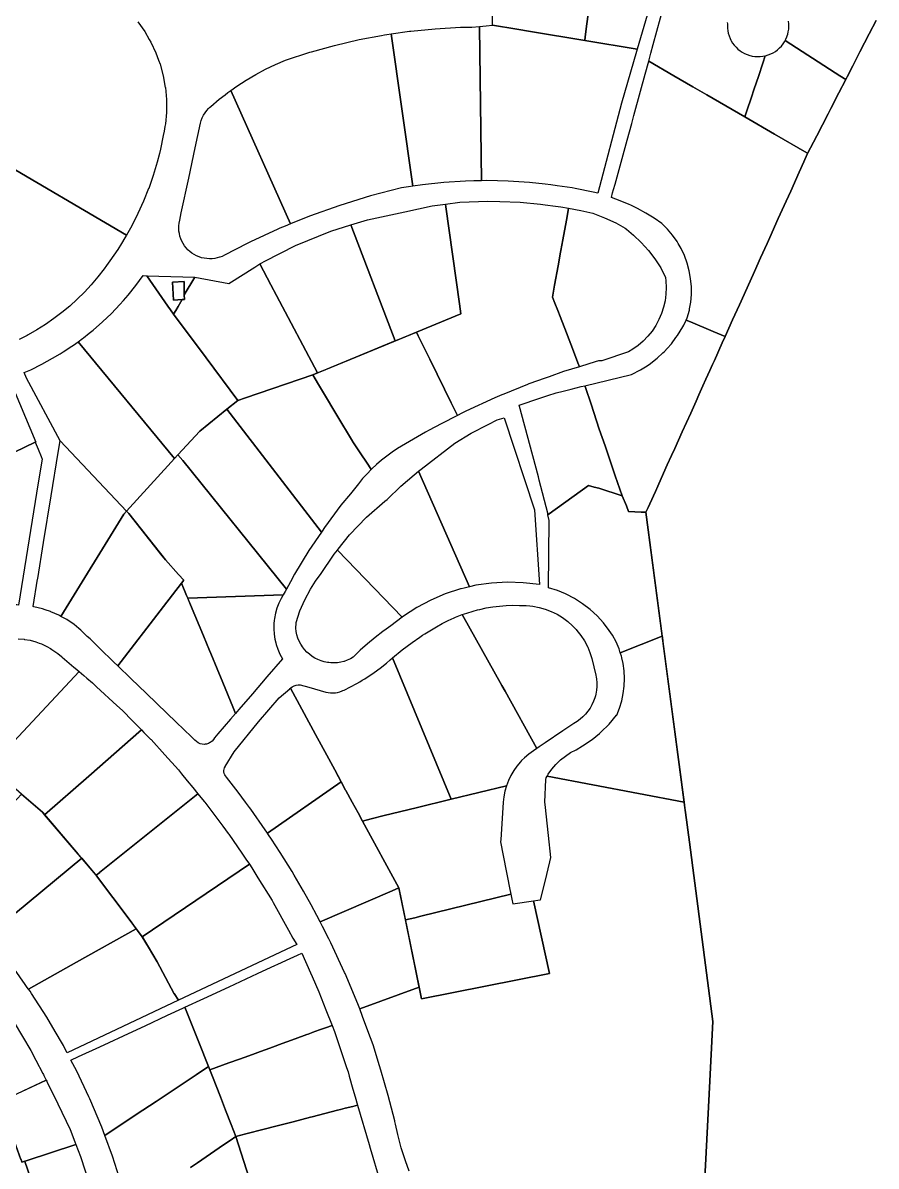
# Model space of a CAD drawing. Header units: metres. Extents: x 3 to 1027712, y 40 to 4430649.
# Drawn here: x 513171.9 to 513453.6, y 4412174.6 to 4412551.9 of the extents above; entities that cross this region are included whole.
import ezdxf

# ---------------------------------------------------------------- set-up
doc = ezdxf.new("R2010")
doc.units = ezdxf.units.M
doc.header["$MEASUREMENT"] = 0
doc.layers.add('A.ES.SDGC.CP.07003.cadastralparcel — CadastralParcel', color=1, linetype='Continuous')

msp = doc.modelspace()

# ---------------------------------------------------------------- linework, layer by layer
at = {"layer": 'A.ES.SDGC.CP.07003.cadastralparcel — CadastralParcel', "color": 7, "linetype": 'Continuous', "flags": 128}
for points in [[(513335, 4412549.84), (513326.93, 4412551.19), (513326.93, 4412571.44), (513326.93, 4412573.45), (513335.67, 4412573.45), (513348.09, 4412572.29), (513360.48, 4412570.24), (513360.33, 4412568.34), (513359.99, 4412565.73), (513359.62, 4412562.87), (513358.14, 4412551.58), (513357.59, 4412547.37), (513357.42, 4412546.09), (513339.49, 4412549.09), (513335, 4412549.84)], [(513374.75, 4412543.31), (513357.42, 4412546.09), (513357.59, 4412547.37), (513358.14, 4412551.58), (513359.62, 4412562.87), (513359.99, 4412565.73), (513360.33, 4412568.34), (513360.48, 4412570.24), (513361.57, 4412570.06), (513373.88, 4412567.3), (513379.29, 4412565.7), (513380.39, 4412565.38), (513380.78, 4412563.9), (513374.75, 4412543.31)], [(513260.25, 4412485.56), (513240.58, 4412529.6), (513242.62, 4412531.05), (513245.68, 4412533.03), (513248.83, 4412534.89), (513252.04, 4412536.61), (513255.32, 4412538.2), (513258.67, 4412539.65), (513266.68, 4412542.26), (513267.24, 4412542.42), (513274.79, 4412544.51), (513283, 4412546.42), (513290.29, 4412547.78), (513291.28, 4412547.97), (513292.14, 4412548.1), (513293.57, 4412548.3), (513300.73, 4412498.05), (513299.3, 4412497.83), (513296.93, 4412497.47), (513286.67, 4412494.81), (513276.54, 4412491.69), (513266.56, 4412488.13), (513260.25, 4412485.56)], [(513300.73, 4412498.05), (513293.57, 4412548.3), (513299.61, 4412549.16), (513300.01, 4412549.2), (513308, 4412550), (513316.4, 4412550.47), (513320.15, 4412550.52), (513322.69, 4412550.77), (513322.69, 4412550.56), (513323.38, 4412499.85), (513320.84, 4412499.79), (513318.02, 4412499.73), (513310.96, 4412499.28), (513303.92, 4412498.52), (513300.73, 4412498.05)], [(513322.69, 4412550.56), (513322.69, 4412550.77), (513324.85, 4412550.99), (513326.93, 4412551.19), (513335, 4412549.84), (513339.49, 4412549.09), (513357.42, 4412546.09), (513374.75, 4412543.31), (513374.52, 4412542.52), (513369.53, 4412525.48), (513361.79, 4412495.78), (513360.21, 4412496.11), (513354.24, 4412497.28), (513353.27, 4412497.47), (513348.34, 4412498.2), (513346.27, 4412498.52), (513344.32, 4412498.73), (513339.23, 4412499.28), (513332.17, 4412499.73), (513325.1, 4412499.88), (513323.38, 4412499.85), (513322.69, 4412550.56)], [(513417.01, 4412541.07), (513417.14, 4412541.1), (513417.99, 4412541.35), (513418.82, 4412541.68), (513419.61, 4412542.07), (513420.36, 4412542.54), (513421.08, 4412543.06), (513421.74, 4412543.65), (513422.35, 4412544.29), (513422.9, 4412544.99), (513423.39, 4412545.73), (513423.62, 4412546.15), (513440.13, 4412535.46), (513441.68, 4412534.46), (513443.59, 4412533.22), (513441.35, 4412528.88), (513438.68, 4412523.7), (513437.77, 4412521.93), (513434.03, 4412514.68), (513432.94, 4412512.57), (513431.02, 4412508.84), (513430.75, 4412508.99), (513420.06, 4412515.21), (513410.3, 4412520.88), (513411.07, 4412523.19), (513412.37, 4412527.11), (513413.37, 4412530.12), (513414.75, 4412534.28), (513416.18, 4412538.59), (513417.01, 4412541.07)], [(513377.36, 4412534.99), (513378.55, 4412539.33), (513386.86, 4412534.5), (513393.14, 4412530.85), (513397.77, 4412528.16), (513410.3, 4412520.88), (513420.06, 4412515.21), (513430.75, 4412508.99), (513431.02, 4412508.84), (513430.91, 4412508.59), (513429.75, 4412506.02), (513428.26, 4412502.71), (513425.43, 4412496.43), (513423.92, 4412493.08), (513421.34, 4412487.37), (513418.49, 4412481.04), (513417.63, 4412479.13), (513415.51, 4412474.43), (513413.47, 4412469.9), (513411.02, 4412464.46), (513408.48, 4412458.82), (513406.26, 4412453.88), (513403.77, 4412448.36), (513399.81, 4412450.06), (513392.31, 4412453.27), (513390.94, 4412453.86), (513391.3, 4412454.6), (513391.97, 4412457.13), (513392.04, 4412457.5), (513392.42, 4412459.7), (513392.64, 4412462.31), (513392.64, 4412464.93), (513392.57, 4412465.69), (513392.4, 4412467.54), (513391.95, 4412470.11), (513391.27, 4412472.64), (513390.37, 4412475.1), (513389.35, 4412477.28), (513389.26, 4412477.47), (513388.3, 4412479.13), (513387.95, 4412479.73), (513386.45, 4412481.88), (513384.77, 4412483.88), (513384.01, 4412484.64), (513382.92, 4412485.73), (513380.32, 4412487.48), (513377.64, 4412489.11), (513374.88, 4412490.62), (513372.62, 4412491.72), (513372.06, 4412491.99), (513369.18, 4412493.23), (513366.25, 4412494.33), (513366.65, 4412495.8), (513366.96, 4412496.94), (513367.45, 4412498.73), (513371.42, 4412513.23), (513372.93, 4412518.75), (513373.64, 4412521.36), (513375.82, 4412529.35), (513377.36, 4412534.99)], [(513238.71, 4412528.23), (513239.64, 4412528.94), (513240.58, 4412529.6), (513260.25, 4412485.56), (513258.5, 4412484.85), (513256.74, 4412484.13), (513256.15, 4412483.86), (513247.11, 4412479.7), (513246, 4412479.13), (513238.5, 4412475.27), (513237.69, 4412474.85), (513236.95, 4412474.61), (513236.89, 4412474.59), (513236.12, 4412474.36), (513235.26, 4412474.19), (513234.39, 4412474.09), (513233.52, 4412474.06), (513232.64, 4412474.11), (513231.78, 4412474.23), (513230.92, 4412474.43), (513230.09, 4412474.69), (513229.29, 4412475.03), (513228.51, 4412475.44), (513227.77, 4412475.91), (513227.08, 4412476.44), (513226.51, 4412476.96), (513226.43, 4412477.03), (513225.84, 4412477.67), (513225.3, 4412478.37), (513224.83, 4412479.1), (513224.42, 4412479.87), (513224.08, 4412480.68), (513223.8, 4412481.51), (513223.6, 4412482.36), (513223.47, 4412483.22), (513223.42, 4412484.1), (513223.44, 4412484.97), (513223.54, 4412485.84), (513223.75, 4412486.83), (513224.25, 4412489.19), (513226.69, 4412500.63), (513228.83, 4412510.67), (513230.56, 4412518.79), (513230.83, 4412519.7), (513231.17, 4412520.58), (513231.59, 4412521.43), (513232.08, 4412522.24), (513232.64, 4412523.01), (513233.27, 4412523.72), (513233.53, 4412523.96), (513233.96, 4412524.37), (513236.75, 4412526.72), (513238.71, 4412528.23)], [(513281.35, 4412485.6), (513285.7, 4412486.92), (513298.05, 4412489.57), (513307.08, 4412491.55), (513311.48, 4412492.12), (513311.61, 4412491.24), (513316.06, 4412459.18), (513316.52, 4412455.86), (513301.88, 4412449.83), (513296.04, 4412447.43), (513294.89, 4412446.96), (513280.16, 4412485.23), (513281.35, 4412485.6)], [(513311.61, 4412491.24), (513311.48, 4412492.12), (513316.25, 4412492.74), (513325.49, 4412493.05), (513329.4, 4412493.03), (513336.15, 4412492.72), (513342.87, 4412492.11), (513344.32, 4412491.92), (513347.73, 4412491.46), (513349.56, 4412491.22), (513352.09, 4412490.77), (513351.48, 4412487.39), (513350.1, 4412479.75), (513349.99, 4412479.13), (513349.48, 4412476.29), (513348.65, 4412471.74), (513347.5, 4412465.39), (513346.79, 4412461.45), (513347.58, 4412459.41), (513348.51, 4412457.01), (513349.28, 4412455.01), (513351.36, 4412449.64), (513353.73, 4412443.53), (513355.2, 4412439.74), (513355.71, 4412438.43), (513350.4, 4412436.82), (513345.69, 4412435.15), (513344.32, 4412434.67), (513339, 4412432.78), (513338.57, 4412432.61), (513330.75, 4412429.41), (513330.03, 4412429.11), (513327.8, 4412428.2), (513318.22, 4412423.77), (513316.82, 4412423.12), (513315.39, 4412422.37), (513314.75, 4412423.67), (513313.36, 4412426.5), (513311.14, 4412431.01), (513306.25, 4412440.95), (513304.85, 4412443.79), (513303.23, 4412447.08), (513302.48, 4412448.6), (513301.88, 4412449.83), (513316.52, 4412455.86), (513316.06, 4412459.18), (513311.61, 4412491.24)], [(513384.06, 4412467.91), (513384.21, 4412466.82), (513384.32, 4412464.62), (513384.23, 4412462.42), (513383.94, 4412460.24), (513383.46, 4412458.09), (513382.78, 4412456), (513381.92, 4412453.98), (513380.87, 4412452.04), (513379.65, 4412450.2), (513378.28, 4412448.49), (513376.75, 4412446.9), (513375.08, 4412445.46), (513373.29, 4412444.18), (513371.89, 4412443.36), (513363.04, 4412440.39), (513361.98, 4412440.34), (513360.92, 4412440.02), (513356, 4412438.52), (513355.71, 4412438.43), (513355.2, 4412439.74), (513353.73, 4412443.53), (513351.36, 4412449.64), (513349.28, 4412455.01), (513348.51, 4412457.01), (513347.58, 4412459.41), (513346.79, 4412461.45), (513347.5, 4412465.39), (513348.65, 4412471.74), (513349.48, 4412476.29), (513349.99, 4412479.13), (513350.1, 4412479.75), (513351.48, 4412487.39), (513352.09, 4412490.77), (513356.2, 4412490.04), (513360.14, 4412489.17), (513363.98, 4412487.63), (513367.71, 4412485.91), (513370.77, 4412484.16), (513371.27, 4412483.87), (513373.49, 4412481.85), (513376.1, 4412479.46), (513378.48, 4412476.85), (513380.63, 4412474.05), (513382.53, 4412471.06), (513384.06, 4412467.91)], [(513294.89, 4412446.96), (513281.81, 4412441.58), (513270.45, 4412436.91), (513269.16, 4412436.37), (513255.71, 4412461.91), (513253.84, 4412465.46), (513250.2, 4412472.38), (513250.66, 4412472.67), (513251.86, 4412473.28), (513261.91, 4412478.43), (513273.62, 4412483.19), (513280.16, 4412485.23), (513294.89, 4412446.96)], [(513248.53, 4412471.33), (513250.2, 4412472.38), (513253.84, 4412465.46), (513255.71, 4412461.91), (513269.16, 4412436.37), (513267.71, 4412435.78), (513245.39, 4412428.15), (513242.92, 4412427.33), (513232.4, 4412441.41), (513221.68, 4412455.74), (513222.42, 4412457), (513223.19, 4412458.32), (513224.51, 4412460.58), (513225.26, 4412460.62), (513225.23, 4412462.16), (513228.7, 4412468.02), (513239.96, 4412465.95), (513248.53, 4412471.33)], [(513242.92, 4412427.33), (513239.26, 4412424.38), (513230.35, 4412417.19), (513223.14, 4412409.31), (513222.03, 4412408.11), (513190.14, 4412446.66), (513191.64, 4412447.76), (513191.96, 4412447.99), (513193.85, 4412449.51), (513195.14, 4412450.54), (513198.22, 4412453.23), (513201.17, 4412456.05), (513203.99, 4412459), (513205.13, 4412460.3), (513206.68, 4412462.07), (513209.24, 4412465.26), (513211.65, 4412468.55), (513212.89, 4412468.39), (513219.82, 4412458.41), (513220.67, 4412457.2), (513221.68, 4412455.74), (513232.4, 4412441.41), (513242.92, 4412427.33)], [(513212.89, 4412468.39), (513228.7, 4412468.02), (513225.23, 4412462.16), (513225.14, 4412466.6), (513221.37, 4412466.36), (513221.69, 4412460.44), (513224.51, 4412460.58), (513223.19, 4412458.32), (513222.42, 4412457), (513221.68, 4412455.74), (513220.67, 4412457.2), (513219.82, 4412458.41), (513212.89, 4412468.39)], [(513224.51, 4412460.58), (513221.69, 4412460.44), (513221.37, 4412466.36), (513225.14, 4412466.6), (513225.23, 4412462.16), (513225.26, 4412460.62), (513224.51, 4412460.58)], [(513372.82, 4412435.82), (513375.82, 4412437.36), (513377.45, 4412438.39), (513378.66, 4412439.16), (513381.33, 4412441.22), (513383.23, 4412442.99), (513383.79, 4412443.51), (513384.6, 4412444.41), (513386.04, 4412446.01), (513387.55, 4412448.03), (513388.05, 4412448.71), (513389.81, 4412451.58), (513390.11, 4412452.18), (513390.94, 4412453.86), (513392.31, 4412453.27), (513399.81, 4412450.06), (513403.77, 4412448.36), (513402.85, 4412446.31), (513400.24, 4412440.53), (513399.61, 4412439.14), (513398.72, 4412437.17), (513397.43, 4412434.29), (513396.44, 4412432.09), (513395.13, 4412429.19), (513394.19, 4412427.11), (513392.41, 4412423.16), (513389.62, 4412416.96), (513387.14, 4412411.46), (513386.11, 4412409.16), (513384.68, 4412406.01), (513383.48, 4412403.34), (513381.52, 4412398.99), (513380.75, 4412397.28), (513380.1, 4412395.83), (513378.34, 4412391.92), (513378.05, 4412391.28), (513377.65, 4412390.4), (513376.88, 4412390.43), (513376.02, 4412390.46), (513371.9, 4412390.61), (513371.23, 4412392.57), (513369.76, 4412395.84), (513367.43, 4412402.45), (513364.14, 4412412.35), (513362.23, 4412417.87), (513359.61, 4412426.04), (513357.64, 4412431.62), (513357.45, 4412432.16), (513372.82, 4412435.82)], [(513188.08, 4412445.19), (513188.66, 4412445.58), (513190.14, 4412446.66), (513222.03, 4412408.11), (513220.93, 4412406.91), (513206.16, 4412390.78), (513184.27, 4412414.02), (513173.15, 4412434.62), (513172.34, 4412436.51), (513174.51, 4412437.46), (513178.18, 4412439.25), (513181.76, 4412441.21), (513184.25, 4412442.71), (513185.26, 4412443.32), (513188.08, 4412445.19)], [(513281.81, 4412441.58), (513301.88, 4412449.83), (513302.48, 4412448.6), (513303.23, 4412447.08), (513304.85, 4412443.79), (513306.25, 4412440.95), (513311.14, 4412431.01), (513313.36, 4412426.5), (513314.75, 4412423.67), (513315.39, 4412422.37), (513310.04, 4412419.58), (513306.09, 4412417.52), (513304.85, 4412416.8), (513295.64, 4412411.44), (513293.82, 4412410.23), (513292.05, 4412408.96), (513290.33, 4412407.6), (513288.68, 4412406.18), (513287.09, 4412404.68), (513286.94, 4412404.52), (513285.99, 4412405.94), (513285.14, 4412407.22), (513283.73, 4412409.34), (513280.84, 4412413.68), (513280.73, 4412413.84), (513275.57, 4412422.48), (513271.18, 4412429.83), (513269.54, 4412432.57), (513268.41, 4412434.46), (513267.71, 4412435.78), (513281.81, 4412441.58)], [(513242.92, 4412427.33), (513245.39, 4412428.15), (513267.71, 4412435.78), (513268.41, 4412434.46), (513269.54, 4412432.57), (513271.18, 4412429.83), (513275.57, 4412422.48), (513280.73, 4412413.84), (513280.84, 4412413.68), (513283.73, 4412409.34), (513285.14, 4412407.22), (513285.99, 4412405.94), (513286.94, 4412404.52), (513285.57, 4412403.12), (513284.11, 4412401.49), (513282.73, 4412399.81), (513280.05, 4412396.51), (513276.95, 4412392.71), (513271.5, 4412385.36), (513270.73, 4412384.21), (513270.51, 4412383.87), (513239.26, 4412424.38), (513242.92, 4412427.33)], [(513357.64, 4412431.62), (513359.61, 4412426.04), (513362.23, 4412417.87), (513364.14, 4412412.35), (513367.43, 4412402.45), (513369.76, 4412395.84), (513362.12, 4412398.31), (513360.54, 4412398.68), (513358.73, 4412399.27), (513345.71, 4412389.93), (513345.24, 4412389.59), (513345.24, 4412390.07), (513342.41, 4412401.01), (513342.15, 4412402.1), (513335.81, 4412425.72), (513342.59, 4412428.1), (513345.21, 4412428.96), (513348.04, 4412429.79), (513350.34, 4412430.33), (513352.9, 4412431.01), (513356.28, 4412431.88), (513357.45, 4412432.16), (513357.64, 4412431.62)], [(513239.26, 4412424.38), (513270.51, 4412383.87), (513266.39, 4412377.75), (513261.63, 4412369.93), (513260.26, 4412367.43), (513258.92, 4412364.97), (513224.79, 4412407.46), (513223.14, 4412409.31), (513230.35, 4412417.19), (513239.26, 4412424.38)], [(513319.36, 4412365.8), (513302.55, 4412403.91), (513303.43, 4412404.64), (513314.57, 4412413.23), (513319.9, 4412416.56), (513325.51, 4412419.41), (513328.49, 4412420.86), (513330.85, 4412421.59), (513340.84, 4412391.2), (513342.45, 4412366.52), (513337.14, 4412367.14), (513331.91, 4412367.32), (513326.68, 4412367.03), (513321.49, 4412366.3), (513319.36, 4412365.8)], [(513151.54, 4412378), (513146.17, 4412399.02), (513146.9, 4412399.37), (513156.55, 4412404.06), (513169.22, 4412410.21), (513176.01, 4412413.5), (513176.94, 4412411.23), (513177.94, 4412408.82), (513178.3, 4412407.95), (513177.03, 4412400.08), (513170.53, 4412359.78), (513169.97, 4412359.82), (513169.97, 4412359.81), (513169.71, 4412359.83), (513166.78, 4412359.75), (513163.86, 4412359.41), (513163.68, 4412359.37), (513160.99, 4412358.81), (513160.46, 4412358.64), (513159.29, 4412358.29), (513158.19, 4412357.96), (513157.46, 4412357.66), (513156.8, 4412357.39), (513151.54, 4412378)], [(513183.64, 4412410.17), (513184.27, 4412414.02), (513206.16, 4412390.78), (513205.24, 4412389.78), (513184.51, 4412356.02), (513183.84, 4412356.39), (513181.16, 4412357.58), (513181.11, 4412357.6), (513179.31, 4412358.21), (513178.38, 4412358.52), (513175.53, 4412359.21), (513175.31, 4412359.24), (513176.8, 4412368.37), (513176.84, 4412368.58), (513178.78, 4412380.46), (513181.3, 4412395.84), (513183.64, 4412410.17)], [(513223.14, 4412409.31), (513224.79, 4412407.46), (513258.92, 4412364.97), (513258.52, 4412364.24), (513257.9, 4412363.1), (513226.37, 4412362.05), (513225.99, 4412362.97), (513224.34, 4412366.95), (513225.13, 4412367.97), (513223.36, 4412369.91), (513219.04, 4412374.65), (513217.95, 4412376.02), (513206.95, 4412389.94), (513206.16, 4412390.78), (513220.93, 4412406.91), (513223.14, 4412409.31)], [(513301.13, 4412402.73), (513302.55, 4412403.91), (513319.36, 4412365.8), (513317.6, 4412365.39), (513316.63, 4412365.17), (513316.39, 4412365.11), (513311.41, 4412363.48), (513306.6, 4412361.43), (513301.98, 4412358.96), (513297.59, 4412356.11), (513297.21, 4412355.8), (513275.78, 4412377.92), (513276.05, 4412378.24), (513279.81, 4412382.91), (513285.41, 4412388.73), (513291.49, 4412394.05), (513292.21, 4412394.61), (513296.68, 4412399.03), (513301.13, 4412402.73)], [(513345.71, 4412389.93), (513358.73, 4412399.27), (513360.54, 4412398.68), (513362.12, 4412398.31), (513369.76, 4412395.84), (513371.23, 4412392.57), (513371.9, 4412390.61), (513376.02, 4412390.46), (513376.88, 4412390.43), (513377.65, 4412390.4), (513383.03, 4412349.47), (513369.15, 4412344.04), (513368.75, 4412345.28), (513367.77, 4412347.58), (513366.6, 4412349.78), (513365.54, 4412351.38), (513363.64, 4412353.86), (513361.52, 4412356.17), (513359.21, 4412358.29), (513356.73, 4412360.2), (513354.09, 4412361.88), (513351.31, 4412363.32), (513351.04, 4412363.45), (513348.42, 4412364.52), (513345.43, 4412365.46), (513345.69, 4412387.68), (513345.24, 4412389.59), (513345.71, 4412389.93)], [(513205.24, 4412389.78), (513206.16, 4412390.78), (513206.95, 4412389.94), (513219.04, 4412374.65), (513223.36, 4412369.91), (513225.13, 4412367.97), (513224.34, 4412366.95), (513218.4, 4412359.3), (513203.24, 4412339.75), (513202.01, 4412340.93), (513197.26, 4412345.52), (513194.1, 4412348.57), (513193.21, 4412349.43), (513191.11, 4412351.48), (513190.45, 4412352.02), (513188.84, 4412353.33), (513186.41, 4412354.97), (513184.51, 4412356.02), (513205.24, 4412389.78)], [(513293.47, 4412352.88), (513291.88, 4412351.77), (513290.81, 4412351.03), (513288.23, 4412349.07), (513285.74, 4412347), (513283.33, 4412344.83), (513281.02, 4412342.56), (513280.05, 4412342.01), (513279.04, 4412341.56), (513278, 4412341.19), (513277.87, 4412341.16), (513276.92, 4412340.92), (513275.83, 4412340.75), (513274.72, 4412340.67), (513273.62, 4412340.69), (513272.98, 4412340.77), (513272.52, 4412340.82), (513271.43, 4412341.04), (513270.37, 4412341.35), (513269.34, 4412341.76), (513268.35, 4412342.26), (513267.41, 4412342.84), (513266.52, 4412343.51), (513265.7, 4412344.25), (513264.95, 4412345.06), (513264.27, 4412345.94), (513263.9, 4412346.52), (513263.67, 4412346.87), (513263.16, 4412347.85), (513262.74, 4412348.88), (513262.41, 4412349.93), (513262.17, 4412351.02), (513262.04, 4412352.12), (513262.14, 4412353.75), (513262.16, 4412354.04), (513263.42, 4412357.84), (513265.01, 4412361.53), (513266.91, 4412365.06), (513268.59, 4412367.67), (513269.11, 4412368.42), (513270.24, 4412369.91), (513274.74, 4412376.62), (513275.78, 4412377.92), (513297.21, 4412355.8), (513293.47, 4412352.88)], [(513224.34, 4412366.95), (513225.99, 4412362.97), (513227.28, 4412359.86), (513231.54, 4412349.58), (513233.53, 4412344.79), (513233.96, 4412343.74), (513236.07, 4412338.67), (513237.93, 4412334.18), (513241.27, 4412326.13), (513242.15, 4412324.01), (513240.48, 4412322.07), (513236.34, 4412317.24), (513235.23, 4412315.95), (513234.86, 4412315.35), (513234.38, 4412314.83), (513233.82, 4412314.4), (513233.53, 4412314.25), (513233.2, 4412314.08), (513232.52, 4412313.88), (513232.11, 4412313.83), (513231.82, 4412313.79), (513231.12, 4412313.84), (513230.43, 4412314), (513229.79, 4412314.29), (513229.21, 4412314.68), (513228.7, 4412315.18), (513227.57, 4412316.27), (513222.57, 4412321.1), (513219.41, 4412324.14), (513212.78, 4412330.54), (513207.59, 4412335.55), (513203.24, 4412339.75), (513218.4, 4412359.3), (513224.34, 4412366.95)], [(513257.9, 4412363.1), (513257.24, 4412361.89), (513256.47, 4412360.34), (513255.83, 4412358.73), (513255.35, 4412357.07), (513255, 4412355.37), (513254.92, 4412354.64), (513254.81, 4412353.65), (513254.77, 4412351.92), (513254.88, 4412350.19), (513255.14, 4412348.48), (513255.43, 4412347.3), (513255.55, 4412346.8), (513256.11, 4412345.16), (513256.81, 4412343.58), (513257.64, 4412342.06), (513252.53, 4412336.11), (513247.73, 4412330.51), (513243.23, 4412325.27), (513242.15, 4412324.01), (513241.27, 4412326.13), (513237.93, 4412334.18), (513236.07, 4412338.67), (513233.96, 4412343.74), (513233.53, 4412344.79), (513231.54, 4412349.58), (513227.28, 4412359.86), (513226.37, 4412362.05), (513257.9, 4412363.1)], [(513330.06, 4412333.21), (513317, 4412356.62), (513318.5, 4412357.14), (513320.62, 4412357.79), (513322.02, 4412358.15), (513322.76, 4412358.34), (513324.93, 4412358.81), (513327.11, 4412359.17), (513329.31, 4412359.44), (513331.51, 4412359.62), (513333.72, 4412359.69), (513335.94, 4412359.67), (513338.15, 4412359.57), (513339.35, 4412359.46), (513340.26, 4412359.37), (513342.35, 4412358.98), (513344.32, 4412358.42), (513346.37, 4412357.66), (513347.31, 4412357.2), (513348.28, 4412356.73), (513350.1, 4412355.62), (513351.81, 4412354.38), (513353.4, 4412352.96), (513354.61, 4412351.69), (513354.85, 4412351.42), (513356.17, 4412349.76), (513357.32, 4412347.99), (513358.32, 4412346.11), (513358.41, 4412345.89), (513359.14, 4412344.16), (513359.78, 4412342.14), (513361.11, 4412336.62), (513361.22, 4412335.99), (513361.32, 4412335.38), (513361.42, 4412334.13), (513361.42, 4412332.89), (513361.31, 4412331.63), (513361.09, 4412330.41), (513360.95, 4412329.86), (513360.77, 4412329.19), (513360.35, 4412328.02), (513359.83, 4412326.89), (513359.21, 4412325.79), (513358.51, 4412324.77), (513357.72, 4412323.79), (513356.85, 4412322.9), (513355.9, 4412322.08), (513354.89, 4412321.35), (513353.82, 4412320.7), (513350.21, 4412318.25), (513344.32, 4412314.25), (513343.35, 4412313.59), (513342.43, 4412312.97), (513341.65, 4412312.44), (513331.13, 4412331.3), (513330.06, 4412333.21)], [(513331.57, 4412300.1), (513313.38, 4412295.68), (513294.01, 4412342.35), (513297.18, 4412344.98), (513300.47, 4412347.46), (513302.99, 4412349.17), (513303.87, 4412349.78), (513304.68, 4412350.27), (513307.38, 4412351.94), (513308.44, 4412352.59), (513310.37, 4412353.69), (513312.34, 4412354.67), (513314.36, 4412355.59), (513314.72, 4412355.73), (513316.42, 4412356.42), (513317, 4412356.62), (513330.06, 4412333.21), (513331.13, 4412331.3), (513341.65, 4412312.44), (513340.51, 4412311.66), (513338.99, 4412310.59), (513337.57, 4412309.38), (513336.59, 4412308.41), (513336.25, 4412308.07), (513335.06, 4412306.64), (513333.98, 4412305.12), (513333.04, 4412303.52), (513332.23, 4412301.84), (513331.57, 4412300.1)], [(513369.22, 4412343.82), (513369.15, 4412344.04), (513383.03, 4412349.47), (513383.07, 4412349.18), (513383.26, 4412347.73), (513390.23, 4412294.67), (513345.05, 4412303.31), (513345.39, 4412303.9), (513346.58, 4412305.61), (513347.92, 4412307.19), (513348.88, 4412308.15), (513349.41, 4412308.63), (513351.03, 4412309.93), (513352.77, 4412311.06), (513354.61, 4412312.02), (513356.72, 4412313.26), (513359.86, 4412315.41), (513362.29, 4412317.38), (513362.79, 4412317.83), (513365.5, 4412320.49), (513367.97, 4412323.38), (513367.99, 4412323.43), (513368.93, 4412325.74), (513369.65, 4412328.12), (513370.17, 4412330.56), (513370.47, 4412333.04), (513370.56, 4412335.53), (513370.43, 4412338.02), (513370.08, 4412340.48), (513369.66, 4412342.4), (513369.65, 4412342.42), (513369.52, 4412342.91), (513369.22, 4412343.82)], [(513284.8, 4412335.47), (513285.62, 4412335.99), (513287.82, 4412337.45), (513287.96, 4412337.55), (513289.95, 4412338.99), (513292.01, 4412340.63), (513293.21, 4412341.66), (513294.01, 4412342.35), (513313.38, 4412295.68), (513301.77, 4412292.8), (513291.27, 4412290.35), (513286.96, 4412289.16), (513284.06, 4412288.44), (513282.59, 4412291.15), (513280.67, 4412294.69), (513278.57, 4412298.56), (513278.48, 4412298.72), (513274.88, 4412305.34), (513272.25, 4412310.21), (513270.41, 4412313.59), (513268.55, 4412317.02), (513260.25, 4412332.31), (513260.35, 4412332.41), (513260.89, 4412332.82), (513261.5, 4412333.14), (513262.15, 4412333.35), (513262.83, 4412333.46), (513263.51, 4412333.45), (513266.39, 4412332.63), (513271.97, 4412331.05), (513272.73, 4412330.89), (513273.5, 4412330.8), (513274, 4412330.79), (513274.27, 4412330.78), (513275.05, 4412330.84), (513275.1, 4412330.85), (513275.81, 4412330.96), (513276.57, 4412331.15), (513277.3, 4412331.41), (513277.53, 4412331.52), (513278, 4412331.73), (513282.22, 4412333.92), (513283.18, 4412334.48), (513283.94, 4412334.93), (513284.8, 4412335.47)], [(513193.73, 4412303.31), (513179.13, 4412290.51), (513178.5, 4412291.25), (513178.37, 4412291.39), (513171.52, 4412297.36), (513161.13, 4412306.42), (513161.15, 4412306.45), (513190.48, 4412337.83), (513192.01, 4412336.54), (513193.07, 4412335.64), (513194.93, 4412334.07), (513196.28, 4412332.82), (513202.99, 4412326.61), (513204.81, 4412324.93), (513208.15, 4412321.54), (513208.73, 4412320.95), (513209.95, 4412319.71), (513210.86, 4412318.79), (513211.01, 4412318.64), (513211.1, 4412318.54), (513193.73, 4412303.31)], [(513276.8, 4412301.81), (513277.03, 4412301.39), (513252.66, 4412284.5), (513252.43, 4412284.83), (513251.94, 4412285.54), (513247.19, 4412292.36), (513246.81, 4412292.91), (513245.46, 4412294.69), (513242.96, 4412297.98), (513239.15, 4412302.99), (513238.83, 4412303.35), (513238.59, 4412303.76), (513238.44, 4412304.13), (513238.41, 4412304.2), (513238.32, 4412304.67), (513238.31, 4412305.14), (513238.38, 4412305.62), (513238.53, 4412306.07), (513238.71, 4412306.4), (513238.76, 4412306.49), (513241.72, 4412311.27), (513249.68, 4412321.22), (513256.53, 4412329.1), (513260.03, 4412332.08), (513260.12, 4412332.18), (513260.25, 4412332.31), (513268.55, 4412317.02), (513270.41, 4412313.59), (513272.25, 4412310.21), (513274.88, 4412305.34), (513276.8, 4412301.81)], [(513193.73, 4412303.31), (513211.1, 4412318.54), (513211.92, 4412317.71), (513214.06, 4412315.55), (513214.26, 4412315.35), (513218.78, 4412310.33), (513223.27, 4412305.36), (513224.36, 4412304.04), (513226.21, 4412301.8), (513228.1, 4412299.5), (513229.73, 4412297.51), (513197.25, 4412271.51), (513197.29, 4412271.46), (513196.15, 4412270.56), (513190.25, 4412277.48), (513190.23, 4412277.5), (513179.13, 4412290.51), (513193.73, 4412303.31)], [(513278.48, 4412298.72), (513278.57, 4412298.56), (513280.67, 4412294.69), (513282.59, 4412291.15), (513284.06, 4412288.44), (513296.03, 4412266.38), (513293.86, 4412265.45), (513270.08, 4412255.17), (513268.95, 4412257.35), (513267.12, 4412260.86), (513264.54, 4412265.33), (513261.52, 4412270.58), (513260.8, 4412271.83), (513256.87, 4412278.04), (513254.03, 4412282.52), (513253.08, 4412283.89), (513252.66, 4412284.5), (513277.03, 4412301.39), (513278.48, 4412298.72)], [(513301.35, 4412256.58), (513298.21, 4412255.82), (513296.03, 4412266.38), (513284.06, 4412288.44), (513286.96, 4412289.16), (513291.27, 4412290.35), (513301.77, 4412292.8), (513313.38, 4412295.68), (513331.57, 4412300.1), (513331.06, 4412298.31), (513330.7, 4412296.48), (513330.51, 4412294.69), (513330.5, 4412294.63), (513329.7, 4412282.4), (513329.65, 4412281.64), (513331.54, 4412272.02), (513331.97, 4412269.82), (513332.64, 4412266.47), (513333.07, 4412264.29), (513303.32, 4412257.06), (513301.35, 4412256.58)], [(513190.23, 4412277.5), (513190.25, 4412277.48), (513191.36, 4412276.18), (513160.42, 4412250.63), (513160.27, 4412250.8), (513159.19, 4412252.07), (513158.47, 4412252.91), (513155.56, 4412256.32), (513152.07, 4412260.06), (513148.62, 4412263.76), (513145.91, 4412266.43), (513144.1, 4412268.21), (513144.85, 4412269.01), (513149.99, 4412274.47), (513150.51, 4412275.03), (513168.65, 4412294.31), (513169.01, 4412294.69), (513170.03, 4412295.78), (513171.51, 4412297.35), (513171.52, 4412297.36), (513178.37, 4412291.39), (513190.23, 4412277.5)], [(513211.37, 4412250.26), (513206.98, 4412256.12), (513196.27, 4412270.43), (513196.15, 4412270.56), (513197.29, 4412271.46), (513197.25, 4412271.51), (513229.73, 4412297.51), (513231.83, 4412294.97), (513232.03, 4412294.71), (513232.04, 4412294.69), (513237.97, 4412286.78), (513239.75, 4412284.4), (513239.9, 4412284.2), (513244.23, 4412277.85), (513245.55, 4412275.91), (513246.71, 4412274.2), (513211.37, 4412250.26)], [(513191.36, 4412276.18), (513196.27, 4412270.43), (513206.98, 4412256.12), (513209.39, 4412252.9), (513189.61, 4412241.86), (513173.77, 4412233.02), (513173.4, 4412233.53), (513173.15, 4412233.88), (513172.67, 4412234.56), (513169.13, 4412239.55), (513168.41, 4412240.56), (513166.51, 4412243), (513162.16, 4412248.58), (513160.42, 4412250.63), (513191.36, 4412276.18)], [(513261.09, 4412249.86), (513262.34, 4412247.72), (513223.28, 4412229.32), (513221.93, 4412231.5), (513221.87, 4412231.48), (513219.03, 4412236.78), (513216.25, 4412241.98), (513213.38, 4412246.86), (513211.37, 4412250.26), (513246.71, 4412274.2), (513247.48, 4412273.08), (513249.53, 4412269.76), (513254.2, 4412262.2), (513254.55, 4412261.63), (513259.65, 4412252.47), (513261.1, 4412249.87), (513261.09, 4412249.86)], [(513283.18, 4412226.49), (513282.47, 4412228.19), (513278.32, 4412238.17), (513278.16, 4412238.51), (513273.59, 4412248.29), (513272.96, 4412249.64), (513270.84, 4412253.71), (513270.39, 4412254.57), (513270.08, 4412255.17), (513293.86, 4412265.45), (513296.03, 4412266.38), (513302.79, 4412233.68), (513283.18, 4412226.49)], [(513301.35, 4412256.58), (513303.32, 4412257.06), (513333.07, 4412264.29), (513333.39, 4412262.64), (513333.69, 4412261.11), (513340.52, 4412262.13), (513345.82, 4412238.13), (513303.59, 4412229.83), (513298.21, 4412255.82), (513301.35, 4412256.58)], [(513189.61, 4412241.86), (513209.39, 4412252.9), (513210.42, 4412251.52), (513211.45, 4412250.15), (513213.38, 4412246.86), (513216.25, 4412241.98), (513219.03, 4412236.78), (513221.87, 4412231.48), (513221.93, 4412231.5), (513223.28, 4412229.32), (513186.55, 4412212.02), (513185.35, 4412214.26), (513185.3, 4412214.34), (513184.97, 4412214.96), (513182.58, 4412219.04), (513179.82, 4412223.73), (513174.76, 4412231.56), (513174.3, 4412232.27), (513173.77, 4412233.02), (513189.61, 4412241.86)], [(513262.55, 4412244.22), (513263.99, 4412244.89), (513266.89, 4412238.39), (513267.45, 4412237.14), (513269.69, 4412232.12), (513272, 4412226.19), (513274.01, 4412221.04), (513271.89, 4412220.27), (513269.82, 4412219.52), (513267.45, 4412218.65), (513267.2, 4412218.56), (513266.1, 4412218.16), (513265.73, 4412218.02), (513261.86, 4412216.61), (513256.32, 4412214.59), (513256.1, 4412214.51), (513253.49, 4412213.56), (513251.9, 4412212.98), (513251.58, 4412212.86), (513246.56, 4412211.03), (513243.43, 4412209.89), (513239.94, 4412208.62), (513233.7, 4412206.34), (513233.26, 4412207.43), (513230.07, 4412215.44), (513225.45, 4412227.01), (513231.68, 4412229.9), (513240.06, 4412233.79), (513243.81, 4412235.53), (513249.35, 4412238.1), (513253.89, 4412240.2), (513257.27, 4412241.77), (513257.59, 4412241.92), (513260.16, 4412243.11), (513262.55, 4412244.22)], [(513224.71, 4412226.67), (513225.45, 4412227.01), (513230.07, 4412215.44), (513233.26, 4412207.43), (513229.11, 4412204.67), (513223.82, 4412201.15), (513219.94, 4412198.56), (513218.22, 4412197.42), (513215.96, 4412195.92), (513209.36, 4412191.56), (513203.59, 4412187.75), (513199.72, 4412185.19), (513198.99, 4412184.71), (513198, 4412187.39), (513194.06, 4412196.77), (513193.75, 4412197.42), (513189.72, 4412205.96), (513187.82, 4412209.55), (513190.34, 4412210.72), (513197.31, 4412213.96), (513208.28, 4412219.04), (513212.33, 4412220.92), (513219.72, 4412224.35), (513224.71, 4412226.67)], [(513162.19, 4412194.84), (513156.24, 4412206.02), (513152.93, 4412212.24), (513152.89, 4412212.21), (513152.48, 4412212.88), (513154.19, 4412213.91), (513168.63, 4412222.62), (513169.02, 4412221.96), (513174.53, 4412212.78), (513176.25, 4412209.5), (513178.52, 4412205.16), (513178.7, 4412204.8), (513178.85, 4412204.51), (513179.65, 4412202.99), (513162.19, 4412194.84)], [(513271.89, 4412220.27), (513274.01, 4412221.04), (513274.8, 4412219.02), (513276.23, 4412214.77), (513278.81, 4412207.1), (513279.28, 4412205.69), (513279.67, 4412204.31), (513280.91, 4412199.96), (513281.63, 4412197.42), (513282.41, 4412194.7), (513280.84, 4412194.3), (513278.38, 4412193.66), (513276.77, 4412193.25), (513275.81, 4412193), (513267.45, 4412190.85), (513266.87, 4412190.7), (513261.17, 4412189.23), (513255.43, 4412187.75), (513251.57, 4412186.76), (513245.6, 4412185.22), (513242.24, 4412184.35), (513240.7, 4412188.34), (513238.86, 4412193.07), (513237.18, 4412197.42), (513234.59, 4412204.12), (513233.7, 4412206.34), (513239.94, 4412208.62), (513243.43, 4412209.89), (513246.56, 4412211.03), (513251.58, 4412212.86), (513251.9, 4412212.98), (513253.49, 4412213.56), (513256.1, 4412214.51), (513256.32, 4412214.59), (513261.86, 4412216.61), (513265.73, 4412218.02), (513266.1, 4412218.16), (513267.2, 4412218.56), (513267.45, 4412218.65), (513269.82, 4412219.52), (513271.89, 4412220.27)], [(513171.31, 4412176.81), (513167.96, 4412186.01), (513167.86, 4412186.33), (513163.97, 4412194.81), (513163.64, 4412195.52), (513179.65, 4412202.99), (513179.86, 4412202.58), (513179.98, 4412202.33), (513183.43, 4412195.18), (513187.56, 4412186.62), (513189.09, 4412182.61), (513189.42, 4412181.74), (513172.97, 4412176.29), (513172.56, 4412176.18), (513171.64, 4412175.93), (513171.33, 4412176.77), (513171.31, 4412176.81)], [(513282.41, 4412194.7), (513286.27, 4412181.66), (513286.61, 4412180.51), (513289.79, 4412169.74), (513252.99, 4412154.97), (513251.77, 4412154.48), (513251.75, 4412154.53), (513249.37, 4412161.99), (513242.24, 4412184.35), (513245.6, 4412185.22), (513251.57, 4412186.76), (513255.43, 4412187.75), (513261.17, 4412189.23), (513266.87, 4412190.7), (513267.45, 4412190.85), (513275.81, 4412193), (513276.77, 4412193.25), (513278.38, 4412193.66), (513280.84, 4412194.3), (513282.41, 4412194.7)], [(513152.12, 4412179.53), (513167.85, 4412186.32), (513167.96, 4412186.01), (513171.31, 4412176.81), (513171.33, 4412176.77), (513171.64, 4412175.93), (513172.56, 4412176.18), (513172.57, 4412176.15), (513175.17, 4412168.53), (513176.31, 4412164.32), (513159.75, 4412159.66), (513158.82, 4412159.4), (513157.31, 4412164.88), (513151.79, 4412178.47), (513151.41, 4412179.22), (513152.12, 4412179.53)], [(513196.13, 4412160.78), (513196.38, 4412159.87), (513178.83, 4412155.01), (513178.48, 4412156.3), (513178.34, 4412156.83), (513176.85, 4412162.31), (513175.17, 4412168.53), (513172.57, 4412176.15), (513172.56, 4412176.18), (513172.97, 4412176.29), (513189.42, 4412181.74), (513190.92, 4412177.79), (513193.92, 4412168.66), (513195.98, 4412161.31), (513196.13, 4412160.78)]]:
    msp.add_lwpolyline(points, close=True, dxfattribs=at)
for points in [[(513404.48, 4412552.08), (513404.55, 4412551.61), (513404.55, 4412551.46), (513404.54, 4412551.13), (513404.56, 4412550.24), (513404.66, 4412549.36), (513404.83, 4412548.49), (513405.08, 4412547.64), (513405.41, 4412546.82), (513405.7, 4412546.24), (513405.8, 4412546.03), (513406.27, 4412545.27), (513406.79, 4412544.56), (513407.38, 4412543.89), (513408.02, 4412543.28), (513408.72, 4412542.73), (513409.45, 4412542.24), (513410.23, 4412541.82), (513411.05, 4412541.47), (513411.89, 4412541.19), (513412.35, 4412541.08), (513412.75, 4412540.98), (513413.62, 4412540.85), (513414.51, 4412540.8), (513415.39, 4412540.82), (513416.27, 4412540.92), (513417.01, 4412541.07), (513416.18, 4412538.59), (513414.75, 4412534.28), (513413.37, 4412530.12), (513412.37, 4412527.11), (513411.07, 4412523.19), (513410.3, 4412520.88), (513397.77, 4412528.16), (513393.14, 4412530.85), (513386.86, 4412534.5), (513378.55, 4412539.33), (513379.25, 4412541.9), (513380.05, 4412544.81), (513383.66, 4412558.02)], [(513209.88, 4412552.31), (513212.17, 4412549.06), (513213.66, 4412546.49), (513214.17, 4412545.62), (513215.86, 4412542.03), (513216.76, 4412539.59), (513217.23, 4412538.3), (513218.27, 4412534.46), (513218.96, 4412530.58), (513218.97, 4412530.55), (513219.32, 4412526.59), (513219.33, 4412522.62), (513219.31, 4412522.37), (513218.99, 4412518.66), (513218.82, 4412517.68), (513218.56, 4412516.17), (513218.3, 4412514.74), (513217.39, 4412510.3), (513217.01, 4412508.78), (513216.28, 4412505.91), (513214.97, 4412501.58), (513213.47, 4412497.3), (513213.45, 4412497.26), (513211.79, 4412493.1), (513209.92, 4412488.98), (513207.87, 4412484.94), (513206.15, 4412481.89), (513162.58, 4412507.42)], [(513396.91, 4412166.32), (513398.65, 4412200.51), (513399.75, 4412222.26), (513391.97, 4412281.47), (513390.68, 4412291.3), (513377.65, 4412390.4), (513378.05, 4412391.28), (513378.34, 4412391.92), (513380.1, 4412395.83), (513380.75, 4412397.28), (513381.52, 4412398.99), (513383.48, 4412403.34), (513384.68, 4412406.01), (513386.11, 4412409.16), (513387.14, 4412411.46), (513389.62, 4412416.96), (513392.41, 4412423.16), (513394.19, 4412427.11), (513395.13, 4412429.19), (513396.44, 4412432.09), (513397.43, 4412434.29), (513398.72, 4412437.17), (513399.61, 4412439.14), (513400.24, 4412440.53), (513402.85, 4412446.31), (513403.77, 4412448.36), (513406.26, 4412453.88), (513408.48, 4412458.82), (513411.02, 4412464.46), (513413.47, 4412469.9), (513415.51, 4412474.43), (513417.63, 4412479.13), (513418.49, 4412481.04), (513421.34, 4412487.37), (513423.92, 4412493.08), (513425.43, 4412496.43), (513428.26, 4412502.71), (513429.75, 4412506.02), (513430.91, 4412508.59), (513431.02, 4412508.84), (513432.94, 4412512.57), (513434.03, 4412514.68), (513437.77, 4412521.93), (513438.68, 4412523.7), (513441.35, 4412528.88), (513443.59, 4412533.22), (513444.04, 4412534.1), (513445.94, 4412537.78), (513448.29, 4412542.34), (513451.37, 4412548.31), (513453.64, 4412552.73)], [(513453.64, 4412552.73), (513451.37, 4412548.31), (513448.29, 4412542.34), (513445.94, 4412537.78), (513444.04, 4412534.1), (513443.59, 4412533.22), (513441.68, 4412534.46), (513440.13, 4412535.46), (513423.62, 4412546.15), (513423.81, 4412546.51), (513424.16, 4412547.32), (513424.29, 4412547.71), (513424.44, 4412548.16), (513424.64, 4412549.02), (513424.77, 4412549.9), (513424.82, 4412550.79), (513424.8, 4412551.67), (513424.7, 4412552.55)], [(513162.58, 4412507.42), (513206.15, 4412481.89), (513206.15, 4412481.89), (513205.65, 4412481), (513204.48, 4412479.13), (513203.25, 4412477.16), (513200.68, 4412473.43), (513199.57, 4412471.86), (513198.74, 4412470.7), (513196.69, 4412468.07), (513194.52, 4412465.52), (513192.24, 4412463.07), (513189.87, 4412460.72), (513187.39, 4412458.47), (513184.82, 4412456.33), (513182.18, 4412454.32), (513182.16, 4412454.31), (513179.41, 4412452.4), (513176.58, 4412450.61), (513173.68, 4412448.95), (513173.36, 4412448.78), (513170.71, 4412447.42)], [(513167.45, 4412434.54), (513176.17, 4412413.58), (513176.01, 4412413.5), (513169.22, 4412410.21)], [(513170.41, 4412348.63), (513172.37, 4412348.46), (513172.44, 4412348.45), (513174.3, 4412348.13), (513176.2, 4412347.62), (513177.3, 4412347.22), (513178.05, 4412346.95), (513179.83, 4412346.13), (513181.08, 4412345.4), (513181.54, 4412345.14), (513183.15, 4412344.02), (513183.44, 4412343.77), (513184.65, 4412342.75), (513184.75, 4412342.67), (513184.86, 4412342.58), (513188.81, 4412339.24), (513189.21, 4412338.91), (513190.48, 4412337.83), (513190.48, 4412337.83), (513161.15, 4412306.45)], [(513299.44, 4412172.92), (513298.22, 4412176.28), (513296.86, 4412180.64), (513295.69, 4412185.05), (513294.94, 4412188.43), (513294.74, 4412189.35), (513294.71, 4412189.51), (513292.5, 4412197.93), (513290.11, 4412206.3), (513289.68, 4412207.71), (513287.55, 4412214.61), (513285.87, 4412219.19), (513284.09, 4412224.01), (513283.18, 4412226.49), (513302.79, 4412233.68), (513303.59, 4412229.83), (513345.82, 4412238.13), (513340.52, 4412262.13), (513341.91, 4412262.34), (513342.83, 4412262.48), (513344.32, 4412268.54), (513345.91, 4412275.01), (513346.25, 4412276.4), (513345.45, 4412283.71), (513344.32, 4412293.97), (513344.24, 4412294.69), (513344.32, 4412297.2), (513344.46, 4412299.69), (513344.64, 4412302.17), (513344.72, 4412302.75), (513344.72, 4412302.75), (513345.05, 4412303.31), (513390.23, 4412294.67), (513390.49, 4412292.76), (513390.68, 4412291.3), (513391.97, 4412281.47), (513399.75, 4412222.26), (513398.65, 4412200.51), (513396.91, 4412166.32)], [(513204.63, 4412168.17), (513201.53, 4412177.85), (513198.99, 4412184.71), (513199.72, 4412185.19), (513203.59, 4412187.75), (513209.36, 4412191.56), (513215.96, 4412195.92), (513218.22, 4412197.42), (513219.94, 4412198.56), (513223.82, 4412201.15), (513229.11, 4412204.67), (513233.26, 4412207.43), (513233.7, 4412206.34), (513233.7, 4412206.34), (513234.59, 4412204.12), (513237.18, 4412197.42), (513238.86, 4412193.07), (513240.7, 4412188.34), (513242.24, 4412184.35), (513240.36, 4412183.07), (513238.16, 4412181.56), (513229.54, 4412175.68), (513227.27, 4412174.14)], [(513227.27, 4412174.14), (513229.54, 4412175.68), (513238.16, 4412181.56), (513240.36, 4412183.07), (513242.24, 4412184.35), (513249.37, 4412161.99)]]:
    msp.add_lwpolyline(points, dxfattribs=at)

doc.saveas('drawing.dxf')
